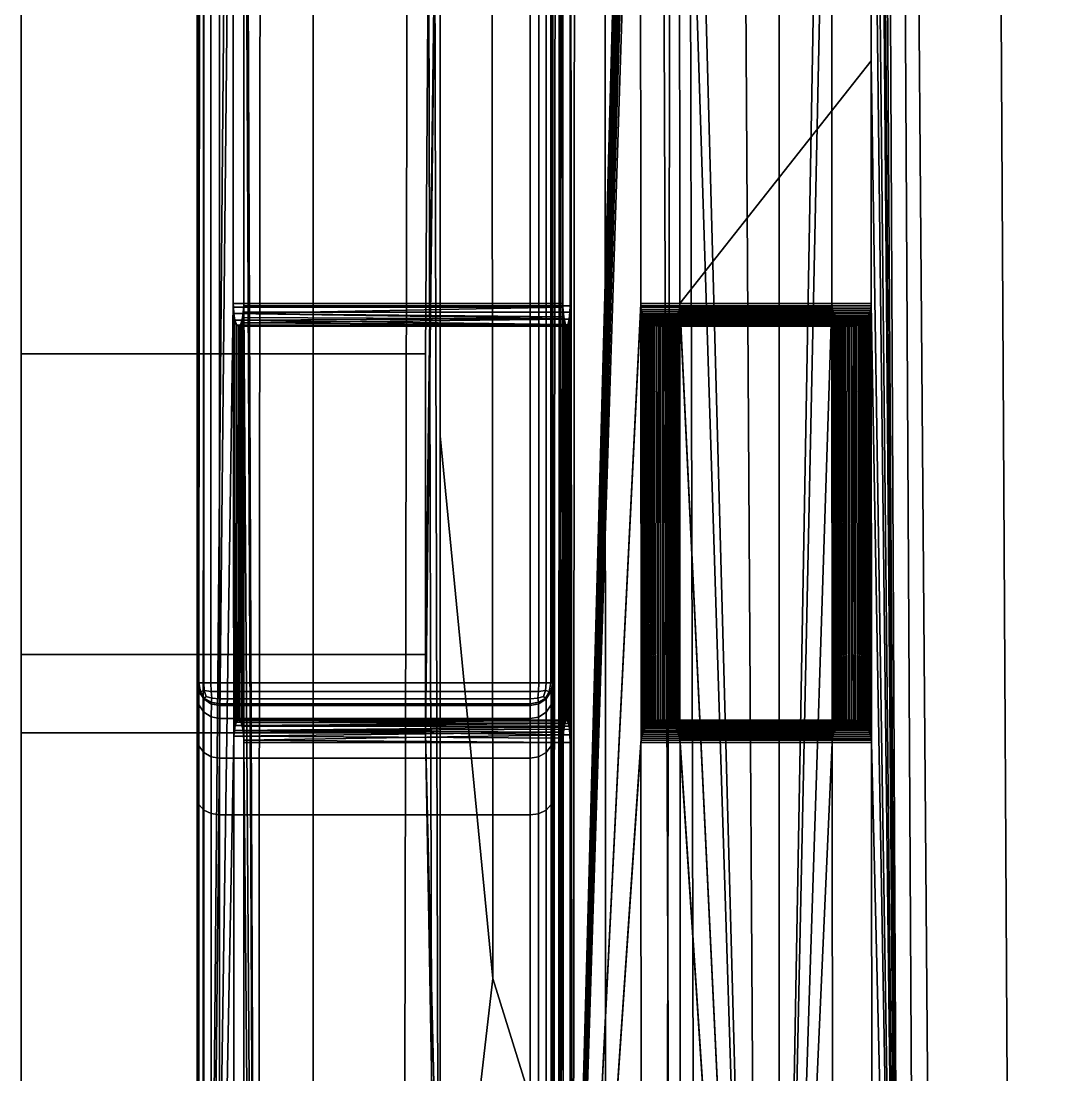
# Model space of a CAD drawing. Extents: x -11.8 to 11.8, y 0 to 23.8.
# Drawn here: x -11.843 to -9.526, y 6.776 to 9.117 of the extents above; entities that cross this region are included whole.
import ezdxf

# ---------------------------------------------------------------- set-up
doc = ezdxf.new("R2010")
doc.units = 0
doc.layers.add('SHP78CM5N_TRADECAD', color=251, linetype='CONTINUOUS')

msp = doc.modelspace()

# ---------------------------------------------------------------- linework, layer by layer
at = {"layer": 'SHP78CM5N_TRADECAD'}
for points in [[(-10.9122, 15.0961, 19.7089), (-10.9122, 22.9695, 26.2503), (-10.9122, 8.1961, 31.4876), (-10.9122, 5.9765, 30.562)], [(-10.9122, 22.9695, 26.2503), (-10.9122, 22.9691, 31.4876), (-10.9122, 8.1961, 31.4876)], [(-10.9122, 8.1961, 31.4876), (-10.9122, 22.9691, 31.4876), (-10.8059, 22.9691, 32.0447), (-10.7947, 6.9903, 31.944)], [(-10.8059, 22.9691, 32.0447), (-10.4689, 22.9691, 32.5578), (-10.4012, 5.723, 32.4901), (-10.7947, 6.9903, 31.944)], [(-10.4689, 22.9691, 32.5578), (-9.9558, 22.9691, 32.8948), (-9.8551, 4.992, 32.8836), (-10.4012, 5.723, 32.4901)], [(-9.9558, 22.9691, 32.8948), (-9.3987, 22.9691, 33.0011), (-9.3987, 4.9775, 33.0011), (-9.8551, 4.992, 32.8836)], [(-11.4521, 15.0164, 19.7867), (-11.4521, 21.3805, 19.7743), (-11.4368, 19.7363, 29.287), (-11.4521, 3.9459, 29.1788)], [(-10.6468, 19.7363, 29.2866), (-10.6621, 21.3805, 19.7738), (-10.6621, 15.0163, 19.7862), (-10.6621, 3.9458, 29.1783)], [(-11.4521, 3.9459, 29.2038), (-11.4521, 3.9459, 29.1788), (-11.4368, 19.7363, 29.287), (-11.4368, 19.7359, 29.312)], [(-11.4521, 3.9459, 29.2288), (-11.4521, 3.9459, 29.2038), (-11.4368, 19.7359, 29.312), (-11.4368, 19.7357, 29.337)], [(-11.4367, 19.7357, 29.387), (-11.4369, 19.7516, 31.9273), (-11.4385, 3.9459, 31.8768), (-11.452, 3.9459, 29.2788)], [(-11.4369, 19.7516, 31.9273), (-11.3723, 13.2742, 32.1813), (-11.3734, 11.3645, 32.1807), (-11.4385, 3.9459, 31.8768)], [(-11.3021, 19.7516, 32.4329), (-11.3175, 3.9459, 32.4037), (-11.3476, 11.3548, 32.2775), (-11.3465, 13.2645, 32.278)], [(-11.1946, 3.9459, 32.6777), (-11.3175, 3.9459, 32.4037), (-11.3021, 19.7516, 32.4329), (-11.1947, 19.7516, 32.6785)], [(-10.9941, 4.8908, 32.9711), (-11.1946, 3.9459, 32.6777), (-11.1947, 19.7516, 32.6785), (-10.9644, 19.7516, 33.0082)], [(-10.9258, 4.8909, 33.0484), (-10.9941, 4.8908, 32.9711), (-10.9644, 19.7516, 33.0082)], [(-10.6436, 19.7516, 33.3356), (-10.6445, 4.8909, 33.3333), (-10.9258, 4.8909, 33.0484), (-10.9644, 19.7516, 33.0082)], [(-10.6621, 3.9458, 29.1783), (-10.6621, 3.9458, 29.2033), (-10.6468, 19.7359, 29.3116), (-10.6468, 19.7363, 29.2866)], [(-10.6621, 3.9458, 29.2033), (-10.6621, 3.9458, 29.2283), (-10.6468, 19.7357, 29.3366), (-10.6468, 19.7359, 29.3116)], [(-10.662, 3.9458, 29.2783), (-10.6485, 3.9459, 31.8068), (-10.6469, 19.7516, 31.8578), (-10.6467, 19.7356, 29.3865)], [(-10.6422, 14.2395, 31.8659), (-10.6437, 17.1145, 31.8665), (-10.6469, 19.7516, 31.8578), (-10.6485, 3.9459, 31.8068)], [(-10.4696, 13.2645, 33.4259), (-10.4684, 11.3645, 33.424), (-10.6445, 4.8909, 33.3333), (-10.6436, 19.7516, 33.3356)], [(-10.6226, 10.3895, 31.9663), (-10.6171, 3.9458, 32.0106), (-10.6072, 19.7515, 32.0545), (-10.6226, 11.3548, 31.9653)], [(-10.6171, 3.9458, 32.0106), (-10.5447, 3.9456, 32.2446), (-10.5459, 19.7513, 32.2452), (-10.6072, 19.7515, 32.0545)], [(-10.4104, 4.8907, 32.4603), (-10.3807, 19.7518, 32.4973), (-10.5459, 19.7513, 32.2452), (-10.5447, 3.9456, 32.2446)], [(-10.3807, 19.7518, 32.4973), (-10.4104, 4.8907, 32.4603), (-10.3458, 4.8909, 32.5269)], [(-10.2064, 4.8909, 33.5641), (-10.3815, 11.3645, 33.4738), (-10.3836, 13.2645, 33.477), (-10.2988, 19.7516, 33.5434)], [(-10.1585, 4.8919, 32.683), (-10.158, 19.7526, 32.6826), (-10.3807, 19.7518, 32.4973), (-10.3458, 4.8909, 32.5269)], [(-9.9333, 19.7516, 33.6764), (-9.82, 5.6699, 33.7016), (-10.2064, 4.8909, 33.5641), (-10.2988, 19.7516, 33.5434)], [(-10.1585, 4.8919, 32.683), (-10.0434, 11.3645, 32.7569), (-10.0447, 13.2645, 32.7589), (-10.158, 19.7526, 32.6826)], [(-9.8908, 4.8919, 32.8382), (-9.9635, 19.7526, 32.8245), (-9.9636, 17.1145, 32.8178), (-9.9626, 16.1395, 32.8161)], [(-9.642, 4.8913, 32.9253), (-9.725, 19.7519, 32.9009), (-9.9635, 19.7526, 32.8245), (-9.8908, 4.8919, 32.8382)], [(-9.4794, 19.7516, 33.7331), (-9.3116, 5.6646, 33.7334), (-9.82, 5.6699, 33.7016), (-9.9333, 19.7516, 33.6764)], [(-9.2668, 4.8909, 32.9434), (-9.4432, 19.7516, 32.9431), (-9.725, 19.7519, 32.9009), (-9.642, 4.8913, 32.9253)], [(-11.452, 3.9459, 29.2538), (-11.4521, 3.9459, 29.2288), (-11.4368, 19.7357, 29.337), (-11.4367, 19.7356, 29.362)], [(-11.452, 3.9459, 29.2788), (-11.452, 3.9459, 29.2538), (-11.4367, 19.7356, 29.362), (-11.4367, 19.7357, 29.387)], [(-10.6621, 3.9458, 29.2283), (-10.662, 3.9458, 29.2533), (-10.6467, 19.7356, 29.3615), (-10.6468, 19.7357, 29.3366)], [(-10.662, 3.9458, 29.2533), (-10.662, 3.9458, 29.2783), (-10.6467, 19.7356, 29.3865), (-10.6467, 19.7356, 29.3615)], [(-9.8908, 4.8919, 32.8382), (-9.9626, 16.1395, 32.8161), (-9.9604, 14.2395, 32.8128)], [(-10.9122, 4.7232, 19.6589), (-10.926, 10.1038, 12.6134), (-10.9122, 15.0961, 19.7089)], [(-10.9122, 5.9765, 30.562), (-10.9122, 4.1167, 29.8208), (-10.9122, 4.7232, 19.6589), (-10.9122, 15.0961, 19.7089)], [(-11.4521, 15.0164, 19.7867), (-11.4521, 3.9459, 29.1788), (-11.4521, 3.9777, 13.305), (-11.4521, 15.0178, 13.305)], [(-11.4521, 3.9812, 11.5923), (-11.4521, 13.0503, 11.5923), (-11.4521, 15.0178, 13.305), (-11.4521, 3.9777, 13.305)], [(-10.6621, 3.9777, 13.305), (-10.6621, 15.0177, 13.305), (-10.6621, 13.0502, 11.5923), (-10.6621, 3.9811, 11.5923)], [(-10.6621, 3.9777, 13.305), (-10.6621, 3.9458, 29.1783), (-10.6621, 15.0163, 19.7862), (-10.6621, 15.0177, 13.305)], [(10.8391, 12.2355, 0.0397), (-11.8433, 14.8549, 0.0397), (-11.8433, 4.581, 0.0397), (10.8391, 4.581, 0.0397)], [(-11.8433, 4.581, 0.0397), (-11.8433, 14.8549, 0.0397), (-11.8433, 13.1114, 3.0908), (-11.8433, 8.378, 3.5149)], [(-10.6485, 3.9459, 31.8068), (-10.6408, 11.3645, 31.8652), (-10.6416, 13.2742, 31.8666), (-10.6422, 14.2395, 31.8659)], [(-9.8908, 4.8919, 32.8382), (-9.9604, 14.2395, 32.8128), (-9.9594, 13.2645, 32.8111)], [(-9.8908, 4.8919, 32.8382), (-9.9594, 13.2645, 32.8111), (-9.9572, 11.3645, 32.8078)], [(-11.8433, 13.1114, 3.0908), (-10.9122, 13.1114, 3.0908), (-10.9447, 8.378, 3.5149), (-11.8433, 8.378, 3.5149)], [(-10.9447, 7.7098, 4.1951), (-10.9447, 8.378, 3.5149), (-10.9122, 13.1114, 3.0908), (-10.9122, 10.2526, 4.0531)], [(-11.4521, 3.9822, 11.0751), (-11.4522, 7.3904, 8.1058), (-11.4521, 13.0503, 11.5923), (-11.4521, 3.9812, 11.5923)], [(-11.4521, 13.0503, 11.5923), (-11.4522, 7.3904, 8.1058), (-11.4521, 7.5229, 7.93)], [(-11.4521, 7.6468, 7.5614), (-11.4521, 7.6468, 6.4257), (-11.4521, 13.0514, 6.4257)], [(-11.4483, 13.0514, 6.4066), (-11.4521, 13.0514, 6.4257), (-11.4521, 7.6468, 6.4257), (-11.4483, 7.6468, 6.4066)], [(-11.4521, 7.6159, 7.7292), (-11.4521, 13.0514, 6.4257), (-11.4521, 13.0503, 11.5923), (-11.4521, 7.5229, 7.93)], [(-11.4521, 13.0514, 6.4257), (-11.4521, 7.6159, 7.7292), (-11.4521, 7.6468, 7.5614)], [(-11.4375, 13.0514, 6.3903), (-11.4483, 13.0514, 6.4066), (-11.4483, 7.6468, 6.4066), (-11.4375, 7.6468, 6.3903)], [(-11.4213, 13.0514, 6.3795), (-11.4375, 13.0514, 6.3903), (-11.4375, 7.6468, 6.3903), (-11.4213, 7.6468, 6.3795)], [(-11.4021, 13.0514, 6.3757), (-11.4213, 13.0514, 6.3795), (-11.4213, 7.6468, 6.3795), (-11.4021, 7.6468, 6.3757)], [(-11.4021, 13.0514, 6.3757), (-11.4021, 7.6468, 6.3757), (-10.7121, 7.6468, 6.3752), (-10.7121, 13.0514, 6.3752)], [(-10.693, 13.0514, 6.379), (-10.7121, 13.0514, 6.3752), (-10.7121, 7.6468, 6.3752), (-10.693, 7.6468, 6.379)], [(-10.6768, 13.0514, 6.3899), (-10.693, 13.0514, 6.379), (-10.693, 7.6468, 6.379), (-10.6768, 7.6468, 6.3899)], [(-10.666, 13.0514, 6.4061), (-10.6768, 13.0514, 6.3899), (-10.6768, 7.6468, 6.3899), (-10.666, 7.6468, 6.4061)], [(-10.6621, 13.0514, 6.4252), (-10.666, 13.0514, 6.4061), (-10.666, 7.6468, 6.4061), (-10.6621, 7.6468, 6.4252)], [(-10.6621, 13.0502, 11.5923), (-10.6622, 7.3903, 8.1053), (-10.6621, 3.9822, 11.0746), (-10.6621, 3.9811, 11.5923)], [(-10.6621, 7.5229, 7.9295), (-10.6622, 7.3903, 8.1053), (-10.6621, 13.0502, 11.5923)], [(-10.6621, 13.0502, 11.5923), (-10.6621, 13.0514, 6.4252), (-10.6621, 7.6159, 7.7287), (-10.6621, 7.5229, 7.9295)], [(-10.6621, 13.0514, 6.4252), (-10.6621, 7.6468, 6.4252), (-10.6621, 7.6468, 7.5609)], [(-10.6621, 7.6159, 7.7287), (-10.6621, 13.0514, 6.4252), (-10.6621, 7.6468, 7.5609)], [(-11.4385, 3.9459, 31.8768), (-11.3734, 11.3645, 32.1807), (-11.3727, 10.3992, 32.1814)], [(-11.3175, 3.9459, 32.4037), (-11.3477, 10.3895, 32.2786), (-11.3476, 11.3548, 32.2775)], [(-10.6485, 3.9459, 31.8068), (-10.6394, 8.4895, 31.8646), (-10.6399, 10.4039, 31.8671), (-10.6408, 11.3645, 31.8652)], [(-10.6445, 4.8909, 33.3333), (-10.4684, 11.3645, 33.424), (-10.4682, 11.3596, 33.4241)], [(-10.6445, 4.8909, 33.3333), (-10.4682, 11.3596, 33.4241), (-10.4678, 11.3564, 33.4243)], [(-10.6445, 4.8909, 33.3333), (-10.4678, 11.3564, 33.4243), (-10.4669, 11.3517, 33.4248)], [(-10.2064, 4.8909, 33.5641), (-10.3808, 10.3895, 33.4727), (-10.3815, 11.3645, 33.4738)], [(-10.1585, 4.8919, 32.683), (-10.0428, 10.3895, 32.7559), (-10.0434, 11.3645, 32.7569)], [(-9.9562, 10.3895, 32.8061), (-9.8908, 4.8919, 32.8382), (-9.9572, 11.3645, 32.8078)], [(-10.6445, 4.8909, 33.3333), (-10.4669, 11.3517, 33.4248), (-10.4657, 11.3472, 33.4255)], [(-10.6445, 4.8909, 33.3333), (-10.4657, 11.3472, 33.4255), (-10.4641, 11.3429, 33.4264)], [(-10.6445, 4.8909, 33.3333), (-10.4641, 11.3429, 33.4264), (-10.4622, 11.3388, 33.4275)], [(-10.6445, 4.8909, 33.3333), (-10.4622, 11.3388, 33.4275), (-10.46, 11.335, 33.4287)], [(-10.6445, 4.8909, 33.3333), (-10.46, 11.335, 33.4287), (-10.4575, 11.3314, 33.4302)], [(-10.6445, 4.8909, 33.3333), (-10.4575, 11.3314, 33.4302), (-10.4547, 11.3281, 33.4318)], [(-10.6445, 4.8909, 33.3333), (-10.4547, 11.3281, 33.4318), (-10.4517, 11.3251, 33.4335)], [(-10.6445, 4.8909, 33.3333), (-10.4517, 11.3251, 33.4335), (-10.4484, 11.3224, 33.4354)], [(-10.6445, 4.8909, 33.3333), (-10.4484, 11.3224, 33.4354), (-10.4449, 11.3201, 33.4373)], [(-10.6445, 4.8909, 33.3333), (-10.4449, 11.3201, 33.4373), (-10.4412, 11.3182, 33.4395), (-10.4677, 10.3895, 33.423)], [(-11.4385, 3.9459, 31.8768), (-11.3727, 10.3992, 32.1814), (-11.3718, 8.4895, 32.18)], [(-10.6394, 8.4895, 31.8646), (-11.3718, 8.4895, 32.18), (-11.3727, 10.3992, 32.1814), (-10.6399, 10.4039, 31.8671)], [(-10.6226, 10.3895, 31.9663), (-11.3477, 10.3895, 32.2786), (-11.3486, 8.4846, 32.2787), (-10.623, 8.4846, 31.9662)], [(-11.3175, 3.9459, 32.4037), (-11.3486, 8.4846, 32.2787), (-11.3477, 10.3895, 32.2786)], [(-10.4677, 10.3895, 33.423), (-10.4665, 8.4895, 33.421), (-10.6445, 4.8909, 33.3333)], [(-10.6171, 3.9458, 32.0106), (-10.6226, 10.3895, 31.9663), (-10.623, 8.4846, 31.9662)], [(-10.0415, 8.4895, 32.754), (-10.4665, 8.4895, 33.421), (-10.4677, 10.3895, 33.423), (-10.0428, 10.3895, 32.7559)], [(-10.2064, 4.8909, 33.5641), (-10.3796, 8.4895, 33.4707), (-10.3808, 10.3895, 33.4727)], [(-10.3808, 10.3895, 33.4727), (-10.3796, 8.4895, 33.4707), (-9.9547, 9.0292, 32.8037), (-9.9562, 10.3895, 32.8061)], [(-10.1585, 4.8919, 32.683), (-10.0415, 8.4895, 32.754), (-10.0428, 10.3895, 32.7559)], [(-9.9562, 10.3895, 32.8061), (-9.9547, 9.0292, 32.8037), (-9.8908, 4.8919, 32.8382)], [(-10.9122, 5.5195, 6.3166), (-10.9122, 5.704, 6.001), (-10.9447, 7.5364, 4.7182), (-10.9122, 10.2526, 6.2526)], [(-10.9447, 7.5364, 4.7182), (-10.9447, 7.7098, 4.1951), (-10.9122, 10.2526, 4.0531), (-10.9122, 10.2526, 6.2526)], [(-10.926, 10.1038, 12.6134), (-10.9122, 4.7232, 19.6589), (-10.9122, 5.5195, 6.3166), (-10.9122, 10.2526, 6.2526)], [(-9.9543, 8.4895, 32.8031), (-9.9547, 9.0292, 32.8037), (-10.3796, 8.4895, 33.4707)], [(-9.9547, 9.0292, 32.8037), (-9.9543, 8.4895, 32.8031), (-9.8908, 4.8919, 32.8382)], [(-11.4385, 3.9459, 31.8768), (-11.3718, 8.4895, 32.18), (-11.3708, 7.5289, 32.1819)], [(-11.3718, 8.4895, 32.18), (-10.6394, 8.4895, 31.8646), (-10.6392, 8.4814, 31.8653), (-11.3716, 8.4814, 32.1807)], [(-11.3708, 7.5289, 32.1819), (-11.3718, 8.4895, 32.18), (-11.3716, 8.4814, 32.1807)], [(-11.3716, 8.4814, 32.1807), (-10.6392, 8.4814, 31.8653), (-11.3707, 8.4679, 32.1849)], [(-11.3708, 7.5289, 32.1819), (-11.3716, 8.4814, 32.1807), (-11.3707, 8.4679, 32.1849), (-11.3694, 7.5415, 32.1876)], [(-11.3707, 8.4679, 32.1849), (-10.6392, 8.4814, 31.8653), (-10.6374, 8.46, 31.8743)], [(-11.3495, 8.4708, 32.2754), (-10.6236, 8.4708, 31.9628), (-10.623, 8.4846, 31.9662), (-11.3486, 8.4846, 32.2787)], [(-11.3486, 8.4846, 32.2787), (-11.3485, 7.5145, 32.2789), (-11.3485, 7.5195, 32.2787), (-11.3495, 8.4708, 32.2754)], [(-11.3175, 3.9459, 32.4037), (-11.3485, 7.5145, 32.2789), (-11.3486, 8.4846, 32.2787)], [(-10.6388, 7.5242, 31.8654), (-10.6394, 8.4895, 31.8646), (-10.6485, 3.9459, 31.8068), (-10.6393, 5.6145, 31.8646)], [(-10.4665, 8.4895, 33.421), (-10.4663, 8.4846, 33.4211), (-10.6445, 4.8909, 33.3333)], [(-10.4663, 8.4846, 33.4211), (-10.4657, 7.5195, 33.4201), (-10.6445, 4.8909, 33.3333)], [(-10.6388, 7.5242, 31.8654), (-10.638, 7.5375, 31.8701), (-10.6392, 8.4814, 31.8653), (-10.6394, 8.4895, 31.8646)], [(-10.6374, 8.46, 31.8743), (-10.6392, 8.4814, 31.8653), (-10.638, 7.5375, 31.8701), (-10.6368, 7.5488, 31.8783)], [(-10.6237, 7.5318, 31.9634), (-10.6232, 7.5145, 31.9665), (-10.623, 8.4846, 31.9662), (-10.6236, 8.4708, 31.9628)], [(-10.6232, 7.5145, 31.9665), (-10.6171, 3.9458, 32.0106), (-10.623, 8.4846, 31.9662)], [(-10.4665, 8.4895, 33.421), (-10.0415, 8.4895, 32.754), (-10.0413, 8.4846, 32.7541), (-10.4663, 8.4846, 33.4211)], [(-10.4663, 8.4846, 33.4211), (-10.4659, 8.4814, 33.4213), (-10.4657, 7.5195, 33.4201)], [(-10.4663, 8.4846, 33.4211), (-10.0413, 8.4846, 32.7541), (-10.041, 8.4814, 32.7543), (-10.4659, 8.4814, 33.4213)], [(-10.4659, 8.4814, 33.4213), (-10.4651, 8.4767, 33.4218), (-10.4641, 7.5289, 33.4211), (-10.4651, 7.5242, 33.4205)], [(-10.4659, 8.4814, 33.4213), (-10.4651, 7.5242, 33.4205), (-10.4657, 7.5195, 33.4201)], [(-10.4659, 8.4814, 33.4213), (-10.041, 8.4814, 32.7543), (-10.0401, 8.4767, 32.7548), (-10.4651, 8.4767, 33.4218)], [(-10.4638, 8.4722, 33.4225), (-10.4627, 7.5333, 33.4218), (-10.4641, 7.5289, 33.4211), (-10.4651, 8.4767, 33.4218)], [(-10.4651, 8.4767, 33.4218), (-10.0401, 8.4767, 32.7548), (-10.0389, 8.4722, 32.7555), (-10.4638, 8.4722, 33.4225)], [(-10.3816, 7.5318, 33.4682), (-10.3827, 8.4708, 33.4689), (-10.3814, 8.4752, 33.4697), (-10.3804, 7.5273, 33.4689)], [(-10.3827, 8.4708, 33.4689), (-9.9575, 8.4708, 32.8013), (-9.9561, 8.4752, 32.8021), (-10.3814, 8.4752, 33.4697)], [(-10.3795, 7.5227, 33.4694), (-10.3804, 7.5273, 33.4689), (-10.3814, 8.4752, 33.4697), (-10.3804, 8.4798, 33.4702)], [(-10.3814, 8.4752, 33.4697), (-9.9561, 8.4752, 32.8021), (-9.9551, 8.4798, 32.8027), (-10.3804, 8.4798, 33.4702)], [(-10.3795, 7.5227, 33.4694), (-10.3804, 8.4798, 33.4702), (-10.3798, 8.4846, 33.4706), (-10.3792, 7.5195, 33.4696)], [(-10.3804, 8.4798, 33.4702), (-9.9551, 8.4798, 32.8027), (-9.9545, 8.4846, 32.803), (-10.3798, 8.4846, 33.4706)], [(-10.2064, 4.8909, 33.5641), (-10.3798, 8.4846, 33.4706), (-10.3796, 8.4895, 33.4707)], [(-10.3798, 8.4846, 33.4706), (-9.9545, 8.4846, 32.803), (-9.9543, 8.4895, 32.8031), (-10.3796, 8.4895, 33.4707)], [(-10.3792, 7.5195, 33.4696), (-10.3798, 8.4846, 33.4706), (-10.2064, 4.8909, 33.5641)], [(-10.1585, 4.8919, 32.683), (-10.0409, 7.5145, 32.753), (-10.0415, 8.4895, 32.754)], [(-10.0409, 7.5145, 32.753), (-10.0407, 7.5195, 32.7531), (-10.0413, 8.4846, 32.7541), (-10.0415, 8.4895, 32.754)], [(-10.0407, 7.5195, 32.7531), (-10.0401, 7.5242, 32.7534), (-10.041, 8.4814, 32.7543), (-10.0413, 8.4846, 32.7541)], [(-10.0401, 7.5242, 32.7534), (-10.0391, 7.5289, 32.754), (-10.0401, 8.4767, 32.7548), (-10.041, 8.4814, 32.7543)], [(-10.0391, 7.5289, 32.754), (-10.0378, 7.5333, 32.7548), (-10.0389, 8.4722, 32.7555), (-10.0401, 8.4767, 32.7548)], [(-9.9561, 8.4752, 32.8021), (-9.9575, 8.4708, 32.8013), (-9.9563, 7.5318, 32.8007), (-9.9551, 7.5273, 32.8013)], [(-9.9551, 8.4798, 32.8027), (-9.9561, 8.4752, 32.8021), (-9.9551, 7.5273, 32.8013), (-9.9542, 7.5227, 32.8018)], [(-9.9545, 8.4846, 32.803), (-9.9551, 8.4798, 32.8027), (-9.9542, 7.5227, 32.8018), (-9.9539, 7.5195, 32.802)], [(-9.9543, 8.4895, 32.8031), (-9.9545, 8.4846, 32.803), (-9.9539, 7.5195, 32.802), (-9.9537, 7.5145, 32.8021)], [(-9.9543, 8.4895, 32.8031), (-9.9537, 7.5145, 32.8021), (-9.8908, 4.8919, 32.8382)], [(-10.6368, 8.4564, 31.8772), (-11.3682, 8.4531, 32.1956), (-11.3707, 8.4679, 32.1849)], [(-11.3707, 8.4679, 32.1849), (-10.6374, 8.46, 31.8743), (-10.6368, 8.4564, 31.8772)], [(-11.3682, 8.4531, 32.1956), (-11.3674, 7.552, 32.1965), (-11.3694, 7.5415, 32.1876), (-11.3707, 8.4679, 32.1849)], [(-11.3682, 8.4531, 32.1956), (-10.6368, 8.4564, 31.8772), (-10.6338, 8.4432, 31.8962)], [(-11.3682, 8.4531, 32.1956), (-10.6338, 8.4432, 31.8962), (-11.3636, 8.4416, 32.2154)], [(-11.3648, 7.5597, 32.2079), (-11.3674, 7.552, 32.1965), (-11.3682, 8.4531, 32.1956), (-11.3636, 8.4416, 32.2154)], [(-11.3545, 8.4466, 32.255), (-10.6251, 8.4553, 31.9526), (-11.3513, 8.4588, 32.2686)], [(-11.3513, 8.4588, 32.2686), (-11.3501, 7.5402, 32.2719), (-11.3521, 7.551, 32.2633), (-11.3545, 8.4466, 32.255)], [(-11.3545, 8.4466, 32.255), (-10.6282, 8.4426, 31.9331), (-10.6251, 8.4553, 31.9526)], [(-11.3513, 8.4588, 32.2686), (-10.6251, 8.4553, 31.9526), (-10.6236, 8.4708, 31.9628), (-11.3495, 8.4708, 32.2754)], [(-11.3495, 8.4708, 32.2754), (-11.3485, 7.5195, 32.2787), (-11.3501, 7.5402, 32.2719), (-11.3513, 8.4588, 32.2686)], [(-10.6368, 7.5488, 31.8783), (-10.6351, 7.5575, 31.8892), (-10.6368, 8.4564, 31.8772), (-10.6374, 8.46, 31.8743)], [(-10.6338, 8.4432, 31.8962), (-10.6368, 8.4564, 31.8772), (-10.6351, 7.5575, 31.8892), (-10.6331, 7.5629, 31.9024)], [(-10.6251, 8.4553, 31.9526), (-10.6282, 8.4426, 31.9331), (-10.6268, 7.5566, 31.9431), (-10.6257, 7.551, 31.9505)], [(-10.6251, 8.4553, 31.9526), (-10.6257, 7.551, 31.9505), (-10.6247, 7.5441, 31.9567)], [(-10.6236, 8.4708, 31.9628), (-10.6251, 8.4553, 31.9526), (-10.6247, 7.5441, 31.9567), (-10.6237, 7.5318, 31.9634)], [(-10.4622, 8.4679, 33.4234), (-10.461, 7.5375, 33.4228), (-10.4627, 7.5333, 33.4218), (-10.4638, 8.4722, 33.4225)], [(-10.4638, 8.4722, 33.4225), (-10.0389, 8.4722, 32.7555), (-10.0373, 8.4679, 32.7564), (-10.4622, 8.4679, 33.4234)], [(-10.4622, 8.4679, 33.4234), (-10.4603, 8.4638, 33.4245), (-10.459, 7.5415, 33.424), (-10.461, 7.5375, 33.4228)], [(-10.4603, 8.4638, 33.4245), (-10.4622, 8.4679, 33.4234), (-10.0373, 8.4679, 32.7564), (-10.0354, 8.4638, 32.7574)], [(-10.4581, 8.46, 33.4258), (-10.4567, 7.5453, 33.4253), (-10.459, 7.5415, 33.424), (-10.4603, 8.4638, 33.4245)], [(-10.4603, 8.4638, 33.4245), (-10.0354, 8.4638, 32.7574), (-10.0331, 8.46, 32.7587), (-10.4581, 8.46, 33.4258)], [(-10.4556, 8.4564, 33.4272), (-10.4541, 7.5488, 33.4268), (-10.4567, 7.5453, 33.4253), (-10.4581, 8.46, 33.4258)], [(-10.4581, 8.46, 33.4258), (-10.0331, 8.46, 32.7587), (-10.0306, 8.4564, 32.7601), (-10.4556, 8.4564, 33.4272)], [(-10.4528, 8.4531, 33.4288), (-10.4512, 7.552, 33.4284), (-10.4541, 7.5488, 33.4268), (-10.4556, 8.4564, 33.4272)], [(-10.4556, 8.4564, 33.4272), (-10.0306, 8.4564, 32.7601), (-10.0278, 8.4531, 32.7617), (-10.4528, 8.4531, 33.4288)], [(-10.4528, 8.4531, 33.4288), (-10.4498, 8.4501, 33.4305), (-10.4481, 7.5549, 33.4302), (-10.4512, 7.552, 33.4284)], [(-10.4528, 8.4531, 33.4288), (-10.0278, 8.4531, 32.7617), (-10.0248, 8.4501, 32.7634), (-10.4498, 8.4501, 33.4305)], [(-10.3926, 7.551, 33.4619), (-10.3957, 7.554, 33.4602), (-10.3973, 8.4492, 33.4605), (-10.3942, 8.4521, 33.4623)], [(-10.3973, 8.4492, 33.4605), (-9.9721, 8.4492, 32.793), (-9.969, 8.4521, 32.7948), (-10.3942, 8.4521, 33.4623)], [(-10.3926, 7.551, 33.4619), (-10.3942, 8.4521, 33.4623), (-10.3914, 8.4553, 33.4639), (-10.3899, 7.5477, 33.4635)], [(-10.3914, 8.4553, 33.4639), (-10.3942, 8.4521, 33.4623), (-9.969, 8.4521, 32.7948), (-9.9661, 8.4553, 32.7964)], [(-10.3873, 7.5441, 33.465), (-10.3899, 7.5477, 33.4635), (-10.3914, 8.4553, 33.4639), (-10.3888, 8.4588, 33.4654)], [(-10.3914, 8.4553, 33.4639), (-9.9661, 8.4553, 32.7964), (-9.9635, 8.4588, 32.7979), (-10.3888, 8.4588, 33.4654)], [(-10.3873, 7.5441, 33.465), (-10.3888, 8.4588, 33.4654), (-10.3864, 8.4625, 33.4668), (-10.3851, 7.5402, 33.4662)], [(-10.3864, 8.4625, 33.4668), (-10.3888, 8.4588, 33.4654), (-9.9635, 8.4588, 32.7979), (-9.9612, 8.4625, 32.7992)], [(-10.3832, 7.5361, 33.4673), (-10.3851, 7.5402, 33.4662), (-10.3864, 8.4625, 33.4668), (-10.3844, 8.4665, 33.4679)], [(-10.3864, 8.4625, 33.4668), (-9.9612, 8.4625, 32.7992), (-9.9591, 8.4665, 32.8004), (-10.3844, 8.4665, 33.4679)], [(-10.3832, 7.5361, 33.4673), (-10.3844, 8.4665, 33.4679), (-10.3827, 8.4708, 33.4689), (-10.3816, 7.5318, 33.4682)], [(-10.3844, 8.4665, 33.4679), (-9.9591, 8.4665, 32.8004), (-9.9575, 8.4708, 32.8013), (-10.3827, 8.4708, 33.4689)], [(-10.0378, 7.5333, 32.7548), (-10.0361, 7.5375, 32.7557), (-10.0373, 8.4679, 32.7564), (-10.0389, 8.4722, 32.7555)], [(-10.0361, 7.5375, 32.7557), (-10.034, 7.5415, 32.7569), (-10.0354, 8.4638, 32.7574), (-10.0373, 8.4679, 32.7564)], [(-10.034, 7.5415, 32.7569), (-10.0317, 7.5453, 32.7582), (-10.0331, 8.46, 32.7587), (-10.0354, 8.4638, 32.7574)], [(-10.0317, 7.5453, 32.7582), (-10.0291, 7.5488, 32.7597), (-10.0306, 8.4564, 32.7601), (-10.0331, 8.46, 32.7587)], [(-10.0291, 7.5488, 32.7597), (-10.0262, 7.552, 32.7613), (-10.0278, 8.4531, 32.7617), (-10.0306, 8.4564, 32.7601)], [(-10.0262, 7.552, 32.7613), (-10.0231, 7.5549, 32.7631), (-10.0248, 8.4501, 32.7634), (-10.0278, 8.4531, 32.7617)], [(-9.9721, 8.4492, 32.793), (-9.9737, 7.5566, 32.7909), (-9.9705, 7.554, 32.7927), (-9.969, 8.4521, 32.7948)], [(-9.969, 8.4521, 32.7948), (-9.9705, 7.554, 32.7927), (-9.9674, 7.551, 32.7944), (-9.9661, 8.4553, 32.7964)], [(-9.9661, 8.4553, 32.7964), (-9.9674, 7.551, 32.7944), (-9.9646, 7.5477, 32.796)], [(-9.9635, 8.4588, 32.7979), (-9.9661, 8.4553, 32.7964), (-9.9646, 7.5477, 32.796), (-9.9621, 7.5441, 32.7974)], [(-9.9612, 8.4625, 32.7992), (-9.9635, 8.4588, 32.7979), (-9.9621, 7.5441, 32.7974), (-9.9599, 7.5402, 32.7987)], [(-9.9591, 8.4665, 32.8004), (-9.9612, 8.4625, 32.7992), (-9.9599, 7.5402, 32.7987), (-9.9579, 7.5361, 32.7998)], [(-9.9575, 8.4708, 32.8013), (-9.9591, 8.4665, 32.8004), (-9.9579, 7.5361, 32.7998), (-9.9563, 7.5318, 32.8007)], [(-11.361, 7.5643, 32.2245), (-11.3648, 7.5597, 32.2079), (-11.3636, 8.4416, 32.2154), (-11.3593, 8.4398, 32.2345)], [(-11.3636, 8.4416, 32.2154), (-10.6338, 8.4432, 31.8962), (-10.6309, 8.4395, 31.9154)], [(-11.3593, 8.4398, 32.2345), (-11.3636, 8.4416, 32.2154), (-10.6309, 8.4395, 31.9154)], [(-11.3588, 7.5643, 32.2342), (-11.361, 7.5643, 32.2245), (-11.3593, 8.4398, 32.2345)], [(-11.3593, 8.4398, 32.2345), (-10.6309, 8.4395, 31.9154), (-10.6289, 8.4412, 31.9285), (-11.3575, 8.4412, 32.2423)], [(-11.3575, 8.4412, 32.2423), (-11.3546, 7.559, 32.2522), (-11.3588, 7.5643, 32.2342), (-11.3593, 8.4398, 32.2345)], [(-11.3575, 8.4412, 32.2423), (-10.6282, 8.4426, 31.9331), (-11.3545, 8.4466, 32.255)], [(-11.3545, 8.4466, 32.255), (-11.3521, 7.551, 32.2633), (-11.3546, 7.559, 32.2522), (-11.3575, 8.4412, 32.2423)], [(-11.3575, 8.4412, 32.2423), (-10.6289, 8.4412, 31.9285), (-10.6282, 8.4426, 31.9331)], [(-10.6331, 7.5629, 31.9024), (-10.631, 7.5645, 31.9155), (-10.6309, 8.4395, 31.9154), (-10.6338, 8.4432, 31.8962)], [(-10.631, 7.5645, 31.9155), (-10.6303, 7.5643, 31.9205), (-10.6309, 8.4395, 31.9154)], [(-10.6289, 8.4412, 31.9285), (-10.6309, 8.4395, 31.9154), (-10.6303, 7.5643, 31.9205)], [(-10.6282, 8.4426, 31.9331), (-10.6289, 8.4412, 31.9285), (-10.6303, 7.5643, 31.9205), (-10.6268, 7.5566, 31.9431)], [(-10.4465, 8.4474, 33.4324), (-10.4448, 7.5575, 33.4321), (-10.4481, 7.5549, 33.4302), (-10.4498, 8.4501, 33.4305)], [(-10.4498, 8.4501, 33.4305), (-10.0248, 8.4501, 32.7634), (-10.0215, 8.4474, 32.7652), (-10.4465, 8.4474, 33.4324)], [(-10.443, 8.4451, 33.4344), (-10.4412, 7.5597, 33.4342), (-10.4448, 7.5575, 33.4321), (-10.4465, 8.4474, 33.4324)], [(-10.443, 8.4451, 33.4344), (-10.4465, 8.4474, 33.4324), (-10.0215, 8.4474, 32.7652), (-10.018, 8.4451, 32.7672)], [(-10.4393, 8.4432, 33.4365), (-10.4375, 7.5615, 33.4363), (-10.4412, 7.5597, 33.4342), (-10.443, 8.4451, 33.4344)], [(-10.443, 8.4451, 33.4344), (-10.018, 8.4451, 32.7672), (-10.0143, 8.4432, 32.7693), (-10.4393, 8.4432, 33.4365)], [(-10.4355, 8.4416, 33.4387), (-10.4336, 7.5629, 33.4386), (-10.4375, 7.5615, 33.4363), (-10.4393, 8.4432, 33.4365)], [(-10.4355, 8.4416, 33.4387), (-10.4393, 8.4432, 33.4365), (-10.0143, 8.4432, 32.7693), (-10.0104, 8.4416, 32.7715)], [(-10.4355, 8.4416, 33.4387), (-10.4314, 8.4405, 33.441), (-10.4295, 7.5639, 33.4409), (-10.4336, 7.5629, 33.4386)], [(-10.4314, 8.4405, 33.441), (-10.4355, 8.4416, 33.4387), (-10.0104, 8.4416, 32.7715), (-10.0064, 8.4405, 32.7737)], [(-10.4314, 8.4405, 33.441), (-10.4273, 8.4398, 33.4434), (-10.4267, 7.5643, 33.4425), (-10.4295, 7.5639, 33.4409)], [(-10.4273, 8.4398, 33.4434), (-10.4314, 8.4405, 33.441), (-10.0064, 8.4405, 32.7737), (-10.0022, 8.4398, 32.7761)], [(-10.4273, 8.4398, 33.4434), (-10.423, 8.4395, 33.4458), (-10.4224, 7.5645, 33.4449), (-10.4267, 7.5643, 33.4425)], [(-10.4273, 8.4398, 33.4434), (-10.0022, 8.4398, 32.7761), (-9.9979, 8.4395, 32.7785), (-10.423, 8.4395, 33.4458)], [(-10.4224, 7.5645, 33.4449), (-10.423, 8.4395, 33.4458), (-10.4187, 8.4398, 33.4483), (-10.4182, 7.5643, 33.4474)], [(-10.423, 8.4395, 33.4458), (-9.9979, 8.4395, 32.7785), (-9.9936, 8.4398, 32.7809), (-10.4187, 8.4398, 33.4483)], [(-10.4182, 7.5643, 33.4474), (-10.4187, 8.4398, 33.4483), (-10.416, 8.4402, 33.4499), (-10.414, 7.5636, 33.4497)], [(-10.416, 8.4402, 33.4499), (-10.4187, 8.4398, 33.4483), (-9.9936, 8.4398, 32.7809), (-9.9908, 8.4402, 32.7825)], [(-10.414, 7.5636, 33.4497), (-10.416, 8.4402, 33.4499), (-10.4119, 8.4412, 33.4522), (-10.41, 7.5625, 33.452)], [(-10.4119, 8.4412, 33.4522), (-10.416, 8.4402, 33.4499), (-9.9908, 8.4402, 32.7825), (-9.9867, 8.4412, 32.7848)], [(-10.4061, 7.5609, 33.4542), (-10.41, 7.5625, 33.452), (-10.4119, 8.4412, 33.4522), (-10.408, 8.4426, 33.4544)], [(-10.4119, 8.4412, 33.4522), (-9.9867, 8.4412, 32.7848), (-9.9828, 8.4426, 32.787), (-10.408, 8.4426, 33.4544)], [(-10.4061, 7.5609, 33.4542), (-10.408, 8.4426, 33.4544), (-10.4042, 8.4444, 33.4566), (-10.4024, 7.559, 33.4563)], [(-10.408, 8.4426, 33.4544), (-9.9828, 8.4426, 32.787), (-9.979, 8.4444, 32.7891), (-10.4042, 8.4444, 33.4566)], [(-10.399, 7.5566, 33.4583), (-10.4024, 7.559, 33.4563), (-10.4042, 8.4444, 33.4566), (-10.4007, 8.4466, 33.4586)], [(-10.4042, 8.4444, 33.4566), (-9.979, 8.4444, 32.7891), (-9.9755, 8.4466, 32.7912), (-10.4007, 8.4466, 33.4586)], [(-10.399, 7.5566, 33.4583), (-10.4007, 8.4466, 33.4586), (-10.3973, 8.4492, 33.4605), (-10.3957, 7.554, 33.4602)], [(-10.3973, 8.4492, 33.4605), (-10.4007, 8.4466, 33.4586), (-9.9755, 8.4466, 32.7912), (-9.9721, 8.4492, 32.793)], [(-10.0231, 7.5549, 32.7631), (-10.0197, 7.5575, 32.765), (-10.0215, 8.4474, 32.7652), (-10.0248, 8.4501, 32.7634)], [(-10.0197, 7.5575, 32.765), (-10.0162, 7.5597, 32.767), (-10.018, 8.4451, 32.7672), (-10.0215, 8.4474, 32.7652)], [(-10.0162, 7.5597, 32.767), (-10.0124, 7.5615, 32.7691), (-10.0143, 8.4432, 32.7693), (-10.018, 8.4451, 32.7672)], [(-10.0124, 7.5615, 32.7691), (-10.0085, 7.5629, 32.7713), (-10.0104, 8.4416, 32.7715), (-10.0143, 8.4432, 32.7693)], [(-10.0085, 7.5629, 32.7713), (-10.0044, 7.5639, 32.7736), (-10.0064, 8.4405, 32.7737), (-10.0104, 8.4416, 32.7715)], [(-10.0044, 7.5639, 32.7736), (-10.0016, 7.5643, 32.7752), (-10.0022, 8.4398, 32.7761), (-10.0064, 8.4405, 32.7737)], [(-10.0016, 7.5643, 32.7752), (-9.9973, 7.5645, 32.7776), (-9.9979, 8.4395, 32.7785), (-10.0022, 8.4398, 32.7761)], [(-9.9936, 8.4398, 32.7809), (-9.9979, 8.4395, 32.7785), (-9.9973, 7.5645, 32.7776)], [(-9.993, 7.5643, 32.78), (-9.9908, 8.4402, 32.7825), (-9.9936, 8.4398, 32.7809), (-9.9973, 7.5645, 32.7776)], [(-9.9908, 8.4402, 32.7825), (-9.993, 7.5643, 32.78), (-9.9889, 7.5636, 32.7824), (-9.9867, 8.4412, 32.7848)], [(-9.9867, 8.4412, 32.7848), (-9.9889, 7.5636, 32.7824), (-9.9848, 7.5625, 32.7846), (-9.9828, 8.4426, 32.787)], [(-9.9828, 8.4426, 32.787), (-9.9848, 7.5625, 32.7846), (-9.9809, 7.5609, 32.7868), (-9.979, 8.4444, 32.7891)], [(-9.979, 8.4444, 32.7891), (-9.9809, 7.5609, 32.7868), (-9.9772, 7.559, 32.7889), (-9.9755, 8.4466, 32.7912)], [(-9.9755, 8.4466, 32.7912), (-9.9772, 7.559, 32.7889), (-9.9737, 7.5566, 32.7909), (-9.9721, 8.4492, 32.793)], [(-11.8433, 8.378, 3.5149), (-10.9447, 8.378, 3.5149), (-10.9447, 7.7098, 4.1951), (-11.8433, 7.7098, 4.1951)], [(-11.8433, 4.5719, 3.3044), (-11.8433, 8.378, 3.5149), (-11.8433, 7.7098, 4.1951)], [(-11.8433, 4.581, 0.0397), (-11.8433, 8.378, 3.5149), (-11.8433, 4.5719, 3.3044)], [(-10.9122, 5.9765, 30.562), (-10.9122, 8.1961, 31.4876), (-10.7947, 6.9903, 31.944)], [(-11.8433, 7.7098, 4.1951), (-10.9447, 7.7098, 4.1951), (-10.9447, 7.5364, 4.7182), (-11.8433, 7.5364, 4.7182)], [(-11.8433, 4.5719, 3.3044), (-11.8433, 7.7098, 4.1951), (-11.8433, 7.5364, 4.7182), (-11.8433, 6.1668, 4.7181)], [(-11.4483, 7.6468, 6.4066), (-11.4521, 7.6468, 6.4257), (-11.4483, 7.6277, 6.4257), (-11.4446, 7.6281, 6.407)], [(-11.4483, 7.6277, 6.4257), (-11.4521, 7.6468, 6.4257), (-11.4521, 7.6468, 7.5614), (-11.4486, 7.6284, 7.5597)], [(-11.4486, 7.6284, 7.5597), (-11.4521, 7.6468, 7.5614), (-11.4521, 7.6159, 7.7292), (-11.4486, 7.5983, 7.7236)], [(-11.4361, 7.6298, 6.3917), (-11.4375, 7.6468, 6.3903), (-11.4483, 7.6468, 6.4066), (-11.4446, 7.6281, 6.407)], [(-11.4209, 7.6281, 6.3832), (-11.4213, 7.6468, 6.3795), (-11.4375, 7.6468, 6.3903), (-11.4361, 7.6298, 6.3917)], [(-11.4021, 7.6277, 6.3795), (-11.4021, 7.6468, 6.3757), (-11.4213, 7.6468, 6.3795), (-11.4209, 7.6281, 6.3832)], [(-11.4021, 7.6468, 6.3757), (-11.4021, 7.6277, 6.3795), (-10.7121, 7.6277, 6.379), (-10.7121, 7.6468, 6.3752)], [(-10.693, 7.6468, 6.379), (-10.7121, 7.6468, 6.3752), (-10.7121, 7.6277, 6.379), (-10.6934, 7.6281, 6.3827)], [(-10.6782, 7.6298, 6.3912), (-10.6768, 7.6468, 6.3899), (-10.693, 7.6468, 6.379), (-10.6934, 7.6281, 6.3827)], [(-10.6696, 7.6281, 6.4065), (-10.666, 7.6468, 6.4061), (-10.6768, 7.6468, 6.3899), (-10.6782, 7.6298, 6.3912)], [(-10.6659, 7.6277, 6.4252), (-10.6621, 7.6468, 6.4252), (-10.666, 7.6468, 6.4061), (-10.6696, 7.6281, 6.4065)], [(-10.6621, 7.6468, 6.4252), (-10.6659, 7.6277, 6.4252), (-10.6657, 7.6284, 7.5593), (-10.6621, 7.6468, 7.5609)], [(-10.6621, 7.6468, 7.5609), (-10.6657, 7.6284, 7.5593), (-10.6657, 7.5982, 7.7231), (-10.6621, 7.6159, 7.7287)], [(-11.4486, 7.5983, 7.7236), (-11.4521, 7.6159, 7.7292), (-11.4521, 7.5229, 7.93), (-11.4486, 7.507, 7.9205)], [(-11.4375, 7.6115, 6.4257), (-11.4483, 7.6277, 6.4257), (-11.4486, 7.6284, 7.5597), (-11.4375, 7.6115, 7.5582)], [(-11.4375, 7.6115, 7.5582), (-11.4486, 7.6284, 7.5597), (-11.4486, 7.5983, 7.7236), (-11.4375, 7.582, 7.7184)], [(-11.4446, 7.6281, 6.407), (-11.4483, 7.6277, 6.4257), (-11.4375, 7.6115, 6.4257), (-11.4361, 7.6129, 6.4087)], [(-11.4321, 7.6169, 6.3957), (-11.4361, 7.6298, 6.3917), (-11.4446, 7.6281, 6.407), (-11.4361, 7.6129, 6.4087)], [(-11.4361, 7.6129, 6.4087), (-11.4375, 7.6115, 6.4257), (-11.4213, 7.6006, 6.4257), (-11.4209, 7.6043, 6.407)], [(-11.4213, 7.6006, 6.4257), (-11.4375, 7.6115, 6.4257), (-11.4375, 7.6115, 7.5582), (-11.4205, 7.6003, 7.5572)], [(-11.4205, 7.6003, 7.5572), (-11.4375, 7.6115, 7.5582), (-11.4375, 7.582, 7.7184), (-11.4206, 7.5713, 7.715)], [(-11.4321, 7.6169, 6.3957), (-11.4191, 7.6129, 6.3917), (-11.4209, 7.6281, 6.3832), (-11.4361, 7.6298, 6.3917)], [(-11.4321, 7.6169, 6.3957), (-11.4361, 7.6129, 6.4087), (-11.4209, 7.6043, 6.407), (-11.4191, 7.6129, 6.3917)], [(-11.4191, 7.6129, 6.3917), (-11.4021, 7.6115, 6.3903), (-11.4021, 7.6277, 6.3795), (-11.4209, 7.6281, 6.3832)], [(-11.4209, 7.6043, 6.407), (-11.4021, 7.6006, 6.4065), (-11.4021, 7.6115, 6.3903), (-11.4191, 7.6129, 6.3917)], [(-11.4021, 7.6277, 6.3795), (-11.4021, 7.6115, 6.3903), (-10.7121, 7.6114, 6.3899), (-10.7121, 7.6277, 6.379)], [(-11.4021, 7.6115, 6.3903), (-11.4021, 7.6006, 6.4065), (-10.7121, 7.6006, 6.4061), (-10.7121, 7.6114, 6.3899)], [(-10.6934, 7.6281, 6.3827), (-10.7121, 7.6277, 6.379), (-10.7121, 7.6114, 6.3899), (-10.6952, 7.6128, 6.3913)], [(-10.6952, 7.6128, 6.3913), (-10.7121, 7.6114, 6.3899), (-10.7121, 7.6006, 6.4061), (-10.6934, 7.6043, 6.4065)], [(-10.6822, 7.6169, 6.3953), (-10.6782, 7.6298, 6.3912), (-10.6934, 7.6281, 6.3827), (-10.6952, 7.6128, 6.3913)], [(-10.6822, 7.6169, 6.3953), (-10.6952, 7.6128, 6.3913), (-10.6934, 7.6043, 6.4065), (-10.6782, 7.6128, 6.4082)], [(-10.6768, 7.6114, 6.4252), (-10.693, 7.6006, 6.4252), (-10.6937, 7.6003, 7.5567), (-10.6768, 7.6114, 7.5577)], [(-10.6768, 7.6114, 7.5577), (-10.6937, 7.6003, 7.5567), (-10.6937, 7.5712, 7.7145), (-10.6768, 7.5819, 7.7179)], [(-10.6934, 7.6043, 6.4065), (-10.693, 7.6006, 6.4252), (-10.6768, 7.6114, 6.4252), (-10.6782, 7.6128, 6.4082)], [(-10.6822, 7.6169, 6.3953), (-10.6782, 7.6128, 6.4082), (-10.6696, 7.6281, 6.4065), (-10.6782, 7.6298, 6.3912)], [(-10.6782, 7.6128, 6.4082), (-10.6768, 7.6114, 6.4252), (-10.6659, 7.6277, 6.4252), (-10.6696, 7.6281, 6.4065)], [(-10.6659, 7.6277, 6.4252), (-10.6768, 7.6114, 6.4252), (-10.6768, 7.6114, 7.5577), (-10.6657, 7.6284, 7.5593)], [(-10.6657, 7.6284, 7.5593), (-10.6768, 7.6114, 7.5577), (-10.6768, 7.5819, 7.7179), (-10.6657, 7.5982, 7.7231)], [(-10.6621, 7.6159, 7.7287), (-10.6657, 7.5982, 7.7231), (-10.6657, 7.507, 7.92), (-10.6621, 7.5229, 7.9295)], [(-11.4375, 7.582, 7.7184), (-11.4486, 7.5983, 7.7236), (-11.4486, 7.507, 7.9205), (-11.4375, 7.4924, 7.9117)], [(-11.4213, 7.6006, 6.4257), (-11.4021, 7.5968, 6.4257), (-11.4021, 7.6006, 6.4065), (-11.4209, 7.6043, 6.407)], [(-11.4021, 7.5968, 6.4257), (-11.4213, 7.6006, 6.4257), (-11.4205, 7.6003, 7.5572), (-11.4021, 7.5968, 7.5568)], [(-11.4021, 7.5968, 7.5568), (-11.4205, 7.6003, 7.5572), (-11.4206, 7.5713, 7.715), (-11.4021, 7.5679, 7.7139)], [(-11.4021, 7.6006, 6.4065), (-11.4021, 7.5968, 6.4257), (-10.7121, 7.5968, 6.4252), (-10.7121, 7.6006, 6.4061)], [(-11.4021, 7.5968, 6.4257), (-11.4021, 7.5968, 7.5568), (-10.7121, 7.5968, 7.5564), (-10.7121, 7.5968, 6.4252)], [(-11.4021, 7.5968, 7.5568), (-11.4021, 7.5679, 7.7139), (-10.7121, 7.5679, 7.7135), (-10.7121, 7.5968, 7.5564)], [(-10.7121, 7.6006, 6.4061), (-10.7121, 7.5968, 6.4252), (-10.693, 7.6006, 6.4252), (-10.6934, 7.6043, 6.4065)], [(-10.693, 7.6006, 6.4252), (-10.7121, 7.5968, 6.4252), (-10.7121, 7.5968, 7.5564), (-10.6937, 7.6003, 7.5567)], [(-10.6937, 7.6003, 7.5567), (-10.7121, 7.5968, 7.5564), (-10.7121, 7.5679, 7.7135), (-10.6937, 7.5712, 7.7145)], [(-10.6657, 7.5982, 7.7231), (-10.6768, 7.5819, 7.7179), (-10.6768, 7.4924, 7.9113), (-10.6657, 7.507, 7.92)], [(-11.4206, 7.5713, 7.715), (-11.4375, 7.582, 7.7184), (-11.4375, 7.4924, 7.9117), (-11.4206, 7.4828, 7.906)], [(-11.4021, 7.5679, 7.7139), (-11.4206, 7.5713, 7.715), (-11.4206, 7.4828, 7.906), (-11.4021, 7.4798, 7.9041)], [(-11.4021, 7.5679, 7.7139), (-11.4021, 7.4798, 7.9041), (-10.7121, 7.4797, 7.9037), (-10.7121, 7.5679, 7.7135)], [(-11.361, 7.5643, 32.2245), (-10.6331, 7.5629, 31.9024), (-11.3648, 7.5597, 32.2079)], [(-11.3648, 7.5597, 32.2079), (-10.6331, 7.5629, 31.9024), (-10.6351, 7.5575, 31.8892)], [(-11.361, 7.5643, 32.2245), (-10.631, 7.5645, 31.9155), (-10.6331, 7.5629, 31.9024)], [(-11.361, 7.5643, 32.2245), (-11.3588, 7.5643, 32.2342), (-10.631, 7.5645, 31.9155)], [(-11.3588, 7.5643, 32.2342), (-10.6303, 7.5643, 31.9205), (-10.631, 7.5645, 31.9155)], [(-11.3546, 7.559, 32.2522), (-10.6268, 7.5566, 31.9431), (-10.6303, 7.5643, 31.9205), (-11.3588, 7.5643, 32.2342)], [(-10.6937, 7.5712, 7.7145), (-10.7121, 7.5679, 7.7135), (-10.7121, 7.4797, 7.9037), (-10.6937, 7.4828, 7.9055)], [(-10.6768, 7.5819, 7.7179), (-10.6937, 7.5712, 7.7145), (-10.6937, 7.4828, 7.9055), (-10.6768, 7.4924, 7.9113)], [(-10.4336, 7.5629, 33.4386), (-10.0085, 7.5629, 32.7713), (-10.0124, 7.5615, 32.7691), (-10.4375, 7.5615, 33.4363)], [(-10.4336, 7.5629, 33.4386), (-10.4295, 7.5639, 33.4409), (-10.0044, 7.5639, 32.7736), (-10.0085, 7.5629, 32.7713)], [(-10.4267, 7.5643, 33.4425), (-10.0016, 7.5643, 32.7752), (-10.0044, 7.5639, 32.7736), (-10.4295, 7.5639, 33.4409)], [(-10.4224, 7.5645, 33.4449), (-9.9973, 7.5645, 32.7776), (-10.0016, 7.5643, 32.7752), (-10.4267, 7.5643, 33.4425)], [(-10.4182, 7.5643, 33.4474), (-9.993, 7.5643, 32.78), (-9.9973, 7.5645, 32.7776), (-10.4224, 7.5645, 33.4449)], [(-10.4182, 7.5643, 33.4474), (-10.414, 7.5636, 33.4497), (-9.9889, 7.5636, 32.7824), (-9.993, 7.5643, 32.78)], [(-10.41, 7.5625, 33.452), (-9.9848, 7.5625, 32.7846), (-9.9889, 7.5636, 32.7824), (-10.414, 7.5636, 33.4497)], [(-10.4061, 7.5609, 33.4542), (-9.9809, 7.5609, 32.7868), (-9.9848, 7.5625, 32.7846), (-10.41, 7.5625, 33.452)], [(-11.3694, 7.5415, 32.1876), (-10.638, 7.5375, 31.8701), (-11.3708, 7.5289, 32.1819)], [(-11.3674, 7.552, 32.1965), (-10.6368, 7.5488, 31.8783), (-11.3694, 7.5415, 32.1876)], [(-11.3694, 7.5415, 32.1876), (-10.6368, 7.5488, 31.8783), (-10.638, 7.5375, 31.8701)], [(-11.3648, 7.5597, 32.2079), (-10.6351, 7.5575, 31.8892), (-11.3674, 7.552, 32.1965)], [(-11.3674, 7.552, 32.1965), (-10.6351, 7.5575, 31.8892), (-10.6368, 7.5488, 31.8783)], [(-11.3521, 7.551, 32.2633), (-10.6268, 7.5566, 31.9431), (-11.3546, 7.559, 32.2522)], [(-11.3521, 7.551, 32.2633), (-10.6257, 7.551, 31.9505), (-10.6268, 7.5566, 31.9431)], [(-11.3521, 7.551, 32.2633), (-11.3501, 7.5402, 32.2719), (-10.6247, 7.5441, 31.9567), (-10.6257, 7.551, 31.9505)], [(-11.3501, 7.5402, 32.2719), (-10.6237, 7.5318, 31.9634), (-10.6247, 7.5441, 31.9567)], [(-11.3485, 7.5195, 32.2787), (-10.6237, 7.5318, 31.9634), (-11.3501, 7.5402, 32.2719)], [(-10.459, 7.5415, 33.424), (-10.034, 7.5415, 32.7569), (-10.0361, 7.5375, 32.7557), (-10.461, 7.5375, 33.4228)], [(-10.4567, 7.5453, 33.4253), (-10.0317, 7.5453, 32.7582), (-10.034, 7.5415, 32.7569), (-10.459, 7.5415, 33.424)], [(-10.4541, 7.5488, 33.4268), (-10.0291, 7.5488, 32.7597), (-10.0317, 7.5453, 32.7582), (-10.4567, 7.5453, 33.4253)], [(-10.4512, 7.552, 33.4284), (-10.0262, 7.552, 32.7613), (-10.0291, 7.5488, 32.7597), (-10.4541, 7.5488, 33.4268)], [(-10.4481, 7.5549, 33.4302), (-10.0231, 7.5549, 32.7631), (-10.0262, 7.552, 32.7613), (-10.4512, 7.552, 33.4284)], [(-10.4448, 7.5575, 33.4321), (-10.0197, 7.5575, 32.765), (-10.0231, 7.5549, 32.7631), (-10.4481, 7.5549, 33.4302)], [(-10.4448, 7.5575, 33.4321), (-10.4412, 7.5597, 33.4342), (-10.0162, 7.5597, 32.767), (-10.0197, 7.5575, 32.765)], [(-10.4375, 7.5615, 33.4363), (-10.0124, 7.5615, 32.7691), (-10.0162, 7.5597, 32.767), (-10.4412, 7.5597, 33.4342)], [(-10.4061, 7.5609, 33.4542), (-10.4024, 7.559, 33.4563), (-9.9772, 7.559, 32.7889), (-9.9809, 7.5609, 32.7868)], [(-10.399, 7.5566, 33.4583), (-9.9737, 7.5566, 32.7909), (-9.9772, 7.559, 32.7889), (-10.4024, 7.559, 33.4563)], [(-10.3957, 7.554, 33.4602), (-9.9705, 7.554, 32.7927), (-9.9737, 7.5566, 32.7909), (-10.399, 7.5566, 33.4583)], [(-10.3957, 7.554, 33.4602), (-10.3926, 7.551, 33.4619), (-9.9674, 7.551, 32.7944), (-9.9705, 7.554, 32.7927)], [(-10.3899, 7.5477, 33.4635), (-9.9646, 7.5477, 32.796), (-9.9674, 7.551, 32.7944), (-10.3926, 7.551, 33.4619)], [(-10.3899, 7.5477, 33.4635), (-10.3873, 7.5441, 33.465), (-9.9621, 7.5441, 32.7974), (-9.9646, 7.5477, 32.796)], [(-10.3873, 7.5441, 33.465), (-10.3851, 7.5402, 33.4662), (-9.9599, 7.5402, 32.7987), (-9.9621, 7.5441, 32.7974)], [(-10.3851, 7.5402, 33.4662), (-10.3832, 7.5361, 33.4673), (-9.9579, 7.5361, 32.7998), (-9.9599, 7.5402, 32.7987)], [(-11.8433, 7.5364, 4.7182), (-10.9447, 7.5364, 4.7182), (-10.9122, 6.1668, 4.7181), (-11.8433, 6.1668, 4.7181)], [(-11.4486, 7.507, 7.9205), (-11.4521, 7.5229, 7.93), (-11.4522, 7.3904, 8.1058), (-11.4486, 7.377, 8.093)], [(-11.4385, 3.9459, 31.8768), (-11.3708, 7.5289, 32.1819), (-11.3701, 5.6145, 32.1793)], [(-11.3708, 7.5289, 32.1819), (-10.638, 7.5375, 31.8701), (-10.6388, 7.5242, 31.8654)], [(-10.6393, 5.6145, 31.8646), (-11.3701, 5.6145, 32.1793), (-11.3708, 7.5289, 32.1819), (-10.6388, 7.5242, 31.8654)], [(-11.3485, 7.5195, 32.2787), (-10.6232, 7.5145, 31.9665), (-10.6237, 7.5318, 31.9634)], [(-11.3485, 7.5145, 32.2789), (-10.6232, 7.5145, 31.9665), (-11.3485, 7.5195, 32.2787)], [(-10.9122, 5.704, 6.001), (-10.9122, 5.7143, 5.1084), (-10.9122, 6.166, 5.1098), (-10.9447, 7.5364, 4.7182)], [(-10.9122, 6.166, 5.1098), (-10.9122, 6.1668, 4.7181), (-10.9447, 7.5364, 4.7182)], [(-10.6621, 7.5229, 7.9295), (-10.6657, 7.507, 7.92), (-10.6657, 7.3769, 8.0925), (-10.6622, 7.3903, 8.1053)], [(-10.4657, 7.5195, 33.4201), (-10.4659, 7.5145, 33.42), (-10.6445, 4.8909, 33.3333)], [(-10.4657, 7.5195, 33.4201), (-10.0407, 7.5195, 32.7531), (-10.0409, 7.5145, 32.753), (-10.4659, 7.5145, 33.42)], [(-10.4651, 7.5242, 33.4205), (-10.0401, 7.5242, 32.7534), (-10.0407, 7.5195, 32.7531), (-10.4657, 7.5195, 33.4201)], [(-10.4641, 7.5289, 33.4211), (-10.0391, 7.5289, 32.754), (-10.0401, 7.5242, 32.7534), (-10.4651, 7.5242, 33.4205)], [(-10.4627, 7.5333, 33.4218), (-10.0378, 7.5333, 32.7548), (-10.0391, 7.5289, 32.754), (-10.4641, 7.5289, 33.4211)], [(-10.461, 7.5375, 33.4228), (-10.0361, 7.5375, 32.7557), (-10.0378, 7.5333, 32.7548), (-10.4627, 7.5333, 33.4218)], [(-10.3832, 7.5361, 33.4673), (-10.3816, 7.5318, 33.4682), (-9.9563, 7.5318, 32.8007), (-9.9579, 7.5361, 32.7998)], [(-10.3804, 7.5273, 33.4689), (-9.9551, 7.5273, 32.8013), (-9.9563, 7.5318, 32.8007), (-10.3816, 7.5318, 33.4682)], [(-10.3795, 7.5227, 33.4694), (-9.9542, 7.5227, 32.8018), (-9.9551, 7.5273, 32.8013), (-10.3804, 7.5273, 33.4689)], [(-10.3792, 7.5195, 33.4696), (-9.9539, 7.5195, 32.802), (-9.9542, 7.5227, 32.8018), (-10.3795, 7.5227, 33.4694)], [(-10.379, 7.5145, 33.4697), (-10.3792, 7.5195, 33.4696), (-10.2064, 4.8909, 33.5641)], [(-10.379, 7.5145, 33.4697), (-9.9537, 7.5145, 32.8021), (-9.9539, 7.5195, 32.802), (-10.3792, 7.5195, 33.4696)], [(-11.4375, 7.4924, 7.9117), (-11.4486, 7.507, 7.9205), (-11.4486, 7.377, 8.093), (-11.4375, 7.3646, 8.0812)], [(-11.4206, 7.4828, 7.906), (-11.4375, 7.4924, 7.9117), (-11.4375, 7.3646, 8.0812), (-11.4206, 7.3565, 8.0735)], [(-10.6232, 7.5145, 31.9665), (-11.3485, 7.5145, 32.2789), (-11.3474, 5.6096, 32.2782), (-10.6241, 5.5958, 31.963)], [(-11.3175, 3.9459, 32.4037), (-11.3474, 5.6096, 32.2782), (-11.3485, 7.5145, 32.2789)], [(-10.6768, 7.4924, 7.9113), (-10.6937, 7.4828, 7.9055), (-10.6937, 7.3564, 8.0731), (-10.6768, 7.3646, 8.0808)], [(-10.6657, 7.507, 7.92), (-10.6768, 7.4924, 7.9113), (-10.6768, 7.3646, 8.0808), (-10.6657, 7.3769, 8.0925)], [(-10.4659, 7.5145, 33.42), (-10.4646, 5.6145, 33.4181), (-10.6445, 4.8909, 33.3333)], [(-10.6232, 7.5145, 31.9665), (-10.6241, 5.5958, 31.963), (-10.6171, 3.9458, 32.0106)], [(-10.0397, 5.6145, 32.751), (-10.4646, 5.6145, 33.4181), (-10.4659, 7.5145, 33.42), (-10.0409, 7.5145, 32.753)], [(-10.3777, 5.6145, 33.4678), (-10.379, 7.5145, 33.4697), (-10.2064, 4.8909, 33.5641)], [(-9.9537, 7.5145, 32.8021), (-10.379, 7.5145, 33.4697), (-10.3777, 5.6145, 33.4678), (-9.9524, 5.6145, 32.8002)], [(-10.0397, 5.6145, 32.751), (-10.0409, 7.5145, 32.753), (-10.1585, 4.8919, 32.683)], [(-9.8908, 4.8919, 32.8382), (-9.9537, 7.5145, 32.8021), (-9.9524, 5.6145, 32.8002)], [(-11.4021, 7.4798, 7.9041), (-11.4206, 7.4828, 7.906), (-11.4206, 7.3565, 8.0735), (-11.4022, 7.3539, 8.0711)], [(-11.4021, 7.4798, 7.9041), (-11.4022, 7.3539, 8.0711), (-10.7122, 7.3539, 8.0706), (-10.7121, 7.4797, 7.9037)], [(-10.6937, 7.4828, 7.9055), (-10.7121, 7.4797, 7.9037), (-10.7122, 7.3539, 8.0706), (-10.6937, 7.3564, 8.0731)], [(-11.4486, 7.377, 8.093), (-11.4522, 7.3904, 8.1058), (-11.4521, 3.9822, 11.0751), (-11.4484, 3.9799, 11.0545)], [(-11.4375, 7.3646, 8.0812), (-11.4486, 7.377, 8.093), (-11.4484, 3.9799, 11.0545), (-11.4375, 3.9779, 11.0371)], [(-10.6657, 7.3769, 8.0925), (-10.6768, 7.3646, 8.0808), (-10.6768, 3.9779, 11.0367), (-10.6659, 3.9799, 11.0541)], [(-10.6622, 7.3903, 8.1053), (-10.6657, 7.3769, 8.0925), (-10.6659, 3.9799, 11.0541), (-10.6621, 3.9822, 11.0746)], [(-11.4206, 7.3565, 8.0735), (-11.4375, 7.3646, 8.0812), (-11.4375, 3.9779, 11.0371), (-11.4213, 3.9766, 11.0255)], [(-11.4022, 7.3539, 8.0711), (-11.4206, 7.3565, 8.0735), (-11.4213, 3.9766, 11.0255), (-11.4021, 3.9762, 11.0214)], [(-11.4022, 7.3539, 8.0711), (-11.4021, 3.9762, 11.0214), (-10.7121, 3.9761, 11.021), (-10.7122, 7.3539, 8.0706)], [(-10.6937, 7.3564, 8.0731), (-10.7122, 7.3539, 8.0706), (-10.7121, 3.9761, 11.021), (-10.693, 3.9766, 11.0251)], [(-10.6768, 7.3646, 8.0808), (-10.6937, 7.3564, 8.0731), (-10.693, 3.9766, 11.0251), (-10.6768, 3.9779, 11.0367)], [(-10.4012, 5.723, 32.4901), (-10.9122, 4.1167, 29.8208), (-10.9122, 5.9765, 30.562), (-10.7947, 6.9903, 31.944)]]:
    msp.add_3dface(points, dxfattribs=at)

doc.saveas('drawing.dxf')
